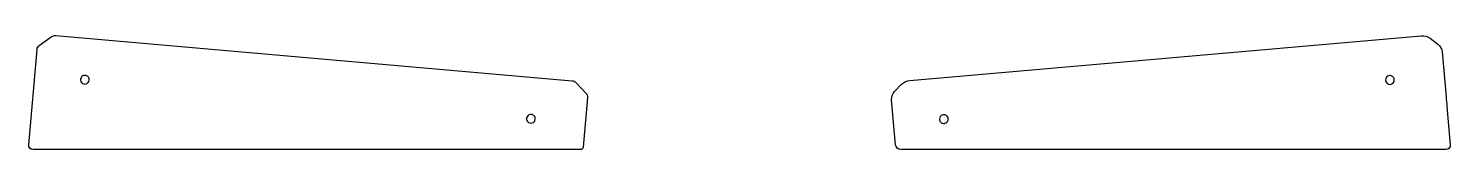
# Model space of a CAD drawing. Extents: x 379 to 688, y 3 to 28.
import ezdxf

# ---------------------------------------------------------------- set-up
doc = ezdxf.new("R2010")
doc.units = 0
doc.layers.add('Layer_1', color=7, linetype='CONTINUOUS')

msp = doc.modelspace()

# ---------------------------------------------------------------- linework, layer by layer
at = {"layer": 'Layer_1', "color": 3}
for p, q in [((380.973959, 25.548971), (383.610763, 27.458896)), ((384.566475, 27.723186), (496.730285, 17.907112)), ((570.134543, 17.978603), (681.240125, 27.649091)), ((683.141466, 27.106309), (684.842488, 25.831933)), ((378.688681, 4.005225), (380.499303, 24.711392)), ((685.781726, 24.143076), (686.632562, 14.417975)), ((390.987769, 19.067112), (390.987769, 19.067112)), ((674.337532, 19.0014), (674.337532, 19.0014)), ((497.619416, 17.474985), (499.797234, 15.152599)), ((566.815109, 15.548036), (568.343916, 17.126597)), ((500.113089, 14.239445), (499.170014, 3.460051)), ((567.022779, 4.003646), (566.171106, 13.733502)), ((487.890746, 10.5892), (487.890746, 10.5892)), ((577.434556, 10.523488), (577.434556, 10.523488)), ((686.817998, 12.309453), (687.552687, 4.003699)), ((378.68868, 4.005205), (378.688681, 4.005225)), ((686.587548, 2.94946), (686.587146, 2.949465))]:
    msp.add_line(p, q, dxfattribs=at)
for points in [[(380.499303, 24.711392), (380.528579, 25.046205), (380.701769, 25.351817), (380.973959, 25.548971)], [(383.610763, 27.458896), (383.887162, 27.659104), (384.226483, 27.752939), (384.566475, 27.723186)], [(681.240125, 27.649091), (681.919093, 27.708188), (682.596022, 27.514943), (683.141466, 27.106309)], [(684.842488, 25.831933), (685.381465, 25.428141), (685.723029, 24.81397), (685.781726, 24.143076)], [(390.062311, 18.559388), (389.884889, 18.218564), (389.930245, 17.804423), (390.177229, 17.510079)], [(390.987769, 19.067112), (390.604992, 19.100601), (390.239733, 18.900213), (390.062311, 18.559388)], [(391.632713, 18.731375), (391.470759, 18.924385), (391.238766, 19.045153), (390.987769, 19.067112)], [(391.851356, 18.037929), (391.873316, 18.288926), (391.794667, 18.538366), (391.632713, 18.731375)], [(674.337532, 19.0014), (673.814858, 18.955672), (673.428217, 18.494891), (673.473945, 17.972217)], [(675.030979, 18.782757), (674.837969, 18.944711), (674.588529, 19.023359), (674.337532, 19.0014)], [(675.366715, 18.137813), (675.344756, 18.38881), (675.223988, 18.620803), (675.030979, 18.782757)], [(390.177229, 17.510079), (390.424213, 17.215735), (390.824186, 17.099153), (391.190642, 17.214696)], [(391.190642, 17.214696), (391.557097, 17.330239), (391.817868, 17.655152), (391.851356, 18.037929)], [(496.730285, 17.907112), (497.069744, 17.877408), (497.386323, 17.723547), (497.619416, 17.474985)], [(566.171106, 13.733502), (566.112497, 14.403116), (566.347477, 15.065192), (566.815109, 15.548036)], [(568.343916, 17.126597), (568.818765, 17.616896), (569.454564, 17.919418), (570.134543, 17.978603)], [(673.473945, 17.972217), (673.519673, 17.449543), (673.980454, 17.062902), (674.503128, 17.10863)], [(674.503128, 17.10863), (675.025802, 17.154358), (675.412443, 17.615139), (675.366715, 18.137813)], [(499.797234, 15.152599), (500.027572, 14.906973), (500.142436, 14.574895), (500.113089, 14.239445)], [(686.632562, 14.417975), (686.694054, 13.715106), (686.755866, 13.012265), (686.817998, 12.309453)], [(486.965287, 10.081476), (486.787865, 9.740652), (486.833221, 9.326511), (487.080205, 9.032167)], [(487.890746, 10.5892), (487.507969, 10.622689), (487.142709, 10.422301), (486.965287, 10.081476)], [(488.53569, 10.253463), (488.373736, 10.446473), (488.141742, 10.567241), (487.890746, 10.5892)], [(488.093618, 8.736784), (488.460074, 8.852327), (488.720844, 9.17724), (488.754333, 9.560017)], [(488.754333, 9.560017), (488.776292, 9.811014), (488.697644, 10.060454), (488.53569, 10.253463)], [(576.611323, 9.862774), (576.49578, 9.496318), (576.612361, 9.096345), (576.906706, 8.849361)], [(577.434556, 10.523488), (577.051779, 10.489999), (576.726866, 10.229229), (576.611323, 9.862774)], [(578.128002, 10.304845), (577.934993, 10.466799), (577.685553, 10.545447), (577.434556, 10.523488)], [(577.956015, 8.734443), (578.296839, 8.911865), (578.497228, 9.277124), (578.463739, 9.659901)], [(578.463739, 9.659901), (578.44178, 9.910898), (578.321011, 10.142891), (578.128002, 10.304845)], [(487.080205, 9.032167), (487.32719, 8.737823), (487.727163, 8.621241), (488.093618, 8.736784)], [(576.906706, 8.849361), (577.20105, 8.602377), (577.615191, 8.557021), (577.956015, 8.734443)], [(379.654823, 2.950848), (379.070322, 2.950891), (378.637767, 3.422927), (378.68868, 4.005205)], [(499.170014, 3.460051), (499.144543, 3.168913), (498.886978, 2.932963), (498.594723, 2.933045)], [(568.173397, 2.949337), (567.588888, 2.949393), (567.073742, 3.421372), (567.022779, 4.003646)], [(687.552687, 4.003699), (687.604158, 3.42147), (687.172051, 2.949473), (686.587548, 2.94946)], [(498.594723, 2.933045), (455.920735, 2.944853), (421.520205, 2.948922), (379.654823, 2.950848)], [(686.587146, 2.949465), (634.439733, 2.948385), (610.18839, 2.949064), (568.173397, 2.949337)]]:
    msp.add_open_spline(points, degree=3, dxfattribs=at)

doc.saveas('drawing.dxf')
